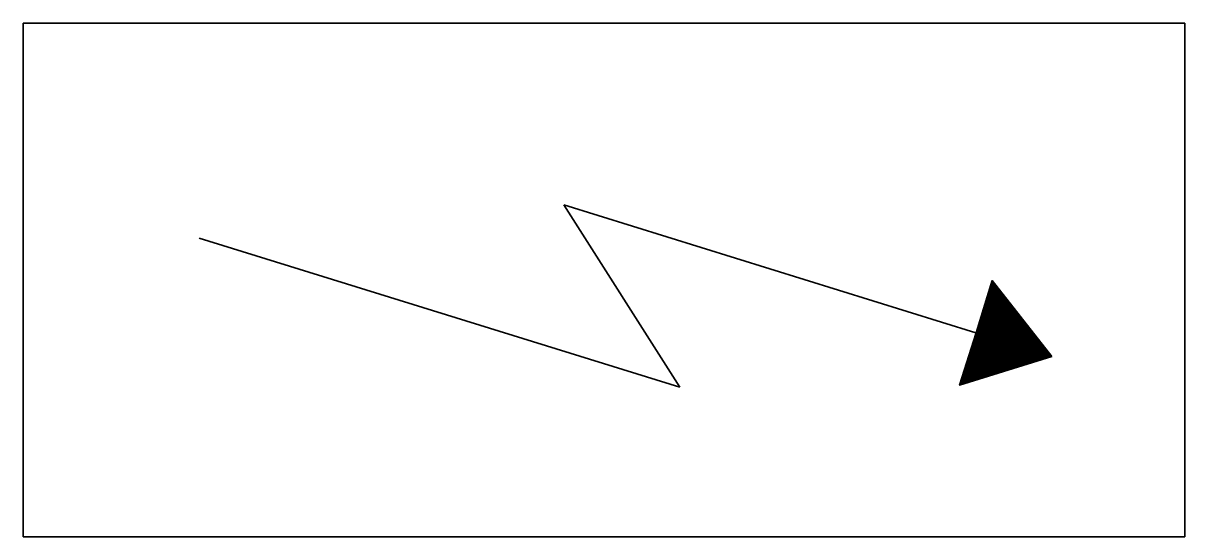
# Model space of a CAD drawing. Header units: inches. Extents: x 0 to 43, y -9.5 to 9.5.
import ezdxf

# ---------------------------------------------------------------- set-up
doc = ezdxf.new("R2010")
doc.units = ezdxf.units.IN
doc.header["$MEASUREMENT"] = 0
doc.layers.add('STC-Componente', color=7, linetype='Continuous', lineweight=35)

msp = doc.modelspace()

# ---------------------------------------------------------------- hatches: boundary and pattern name
at = {"layer": 'STC-Componente', "linetype": 'ByBlock'}
h = msp.add_hatch(dxfattribs=at)
h.set_pattern_fill('ANSI31', color=1, scale=0.03, angle=90, style=0)
h.set_pattern_definition([(135, (-11347.3872445, 3195.012874), (-0.0026516504294, -0.0026516504294), [])])
h.paths.add_polyline_path([(38.084, -2.832), (35.869, -0.018), (35.283, -1.962)])
h.paths.add_polyline_path([(35.283, -1.962), (34.665, -3.897), (38.084, -2.832)])
h = msp.add_hatch(dxfattribs=at)
h.set_pattern_fill('ANSI31', color=1, scale=0.03, angle=90, style=0)
h.set_pattern_definition([(135, (-11347.3872445, 3195.012874), (-0.0026516504294, -0.0026516504294), [])])
h.paths.add_polyline_path([(38.084, -2.832), (35.869, -0.018), (35.283, -1.962)])
h.paths.add_polyline_path([(35.283, -1.962), (34.665, -3.897), (38.084, -2.832)])

# ---------------------------------------------------------------- linework, layer by layer
for p, q in [((0, -9.511), (0, 9.511)), ((0, 9.511), (43, 9.511)), ((0, -9.511), (0, 9.511)), ((0, 9.511), (43, 9.511)), ((43, 9.511), (43, -9.511)), ((43, 9.511), (43, -9.511)), ((43, -9.511), (0, -9.511)), ((43, -9.511), (0, -9.511))]:
    msp.add_line(p, q, dxfattribs=at)
at = {"layer": 'STC-Componente', "color": 1, "linetype": 'ByBlock'}
for p, q in [((24.305, -3.973), (20.01, 2.779)), ((20.01, 2.779), (37.805, -2.745)), ((24.305, -3.973), (20.01, 2.779)), ((20.01, 2.779), (37.805, -2.745)), ((6.51, 1.551), (24.305, -3.973)), ((6.51, 1.551), (24.305, -3.973)), ((35.869, -0.018), (35.283, -1.962)), ((35.869, -0.018), (35.283, -1.962)), ((38.084, -2.832), (35.869, -0.018)), ((38.084, -2.832), (35.869, -0.018)), ((34.665, -3.897), (35.283, -1.962)), ((34.665, -3.897), (35.283, -1.962)), ((38.084, -2.832), (34.665, -3.897)), ((38.084, -2.832), (34.665, -3.897))]:
    msp.add_line(p, q, dxfattribs=at)

doc.saveas('drawing.dxf')
